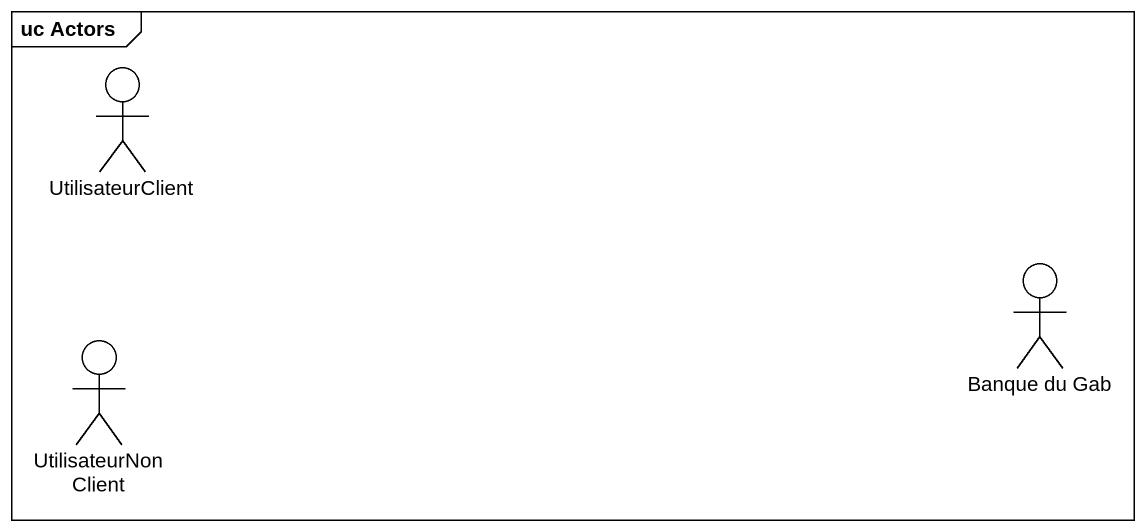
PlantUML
@startuml
mainframe uc Actors
actor UtilisateurClient
actor "Banque du Gab" as Banque_du_Gab
actor UtilisateurNonClient
@enduml
